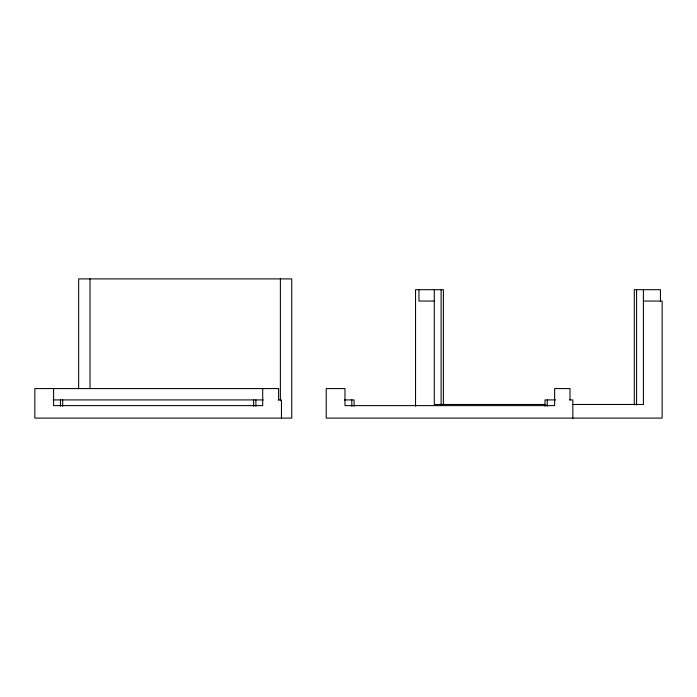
<?xml version="1.0" encoding="UTF-8"?>
<svg xmlns="http://www.w3.org/2000/svg" width="697" height="697" viewBox="0 0 697 697"><rect width="100%" height="100%" fill="white"/><g stroke="black" fill="none" stroke-linecap="round" stroke-linejoin="round"><path stroke-width="1.05" d="M434.292 301.052L418.949 301.052L418.949 289.691M643.401 301.052L662.15 301.052L662.15 418.104L326.222 418.104L326.222 388.56L344.98 388.56L344.98 405.61L554.646 405.61L554.646 388.56L569.989 388.56L569.989 399.921M53.094 399.921L263.213 399.921M278.051 399.921L281.457 399.921L281.457 418.104M344.466 399.921L354.067 399.921L354.067 406.255M555.64 399.921L544.993 399.921L544.993 406.255M569.423 399.921L572.838 399.921L572.838 418.104M545.89 404.469L434.292 404.469L434.292 289.691M572.978 404.469L643.401 404.469L643.401 289.691M660.442 301.052L660.442 289.691L634.305 289.691L634.305 404.913M636.579 289.691L636.579 404.913M547.267 399.921L547.267 406.255M443.388 404.913L443.388 289.691L415.543 289.691L415.543 406.133M441.114 289.691L441.114 404.913M351.793 399.921L351.793 406.255M280.377 278.896L280.377 400.705M278.617 399.921L278.617 388.56L34.85 388.56L34.85 418.104L291.747 418.104L291.747 278.896L78.656 278.896L78.656 388.743M262.708 388.56L262.708 405.61L53.599 405.61L53.599 388.56M255.886 399.921L255.886 406.255M253.612 399.921L253.612 406.255M90.026 278.896L90.026 388.743M62.695 399.921L62.695 406.255M60.421 399.921L60.421 406.255"/></g></svg>
